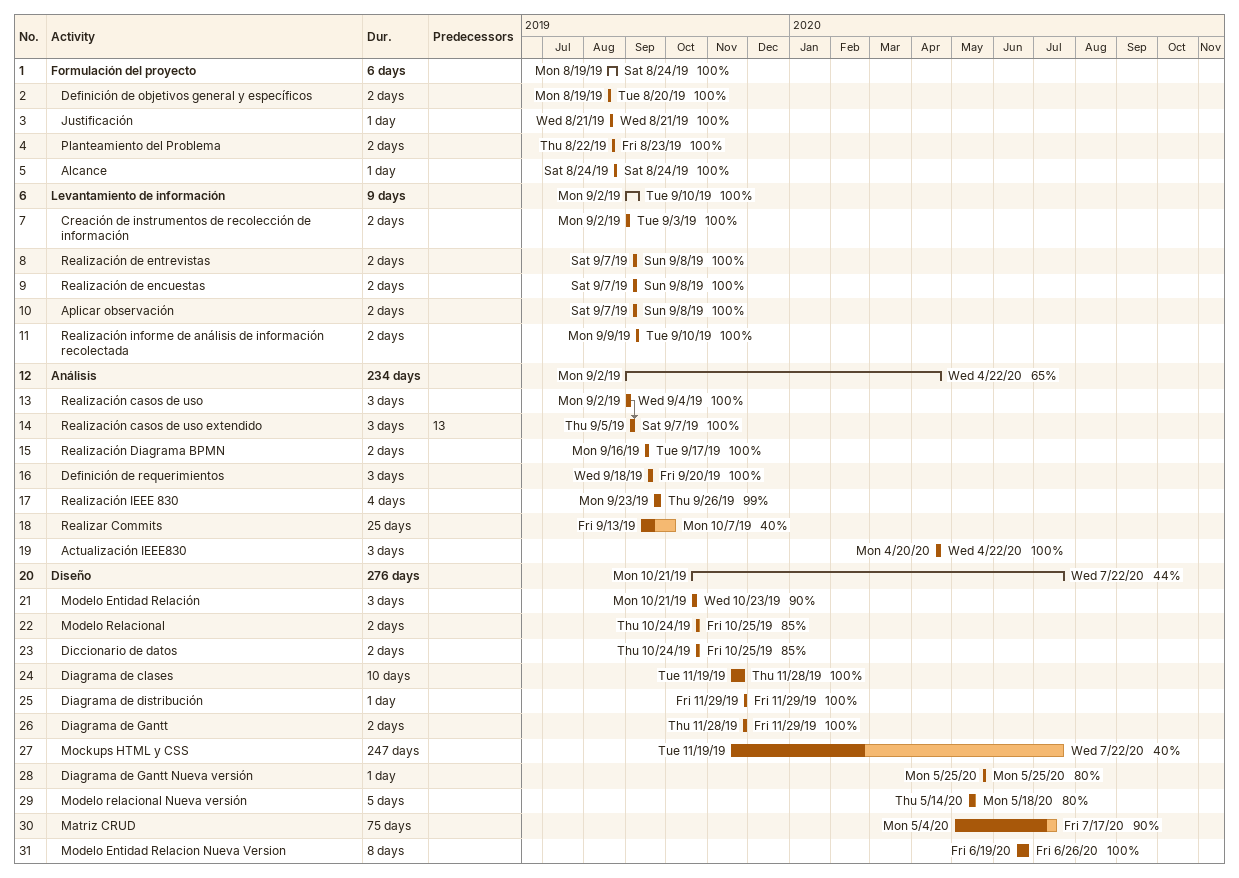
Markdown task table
| ID | Level | Task | Duration | Start | Finish | Predecessors | % complete |
|---|---|---|---|---|---|---|---|
| 1 | 1 | **Formulación del proyecto** | 6d | 2019-08-19 | 2019-08-24 |  | 100 |
| 2 | 2 | Definición de objetivos general y específicos | 2d | 2019-08-19 | 2019-08-20 |  | 100 |
| 3 | 2 | Justificación | 1d | 2019-08-21 | 2019-08-21 |  | 100 |
| 4 | 2 | Planteamiento del Problema | 2d | 2019-08-22 | 2019-08-23 |  | 100 |
| 5 | 2 | Alcance | 1d | 2019-08-24 | 2019-08-24 |  | 100 |
| 6 | 1 | **Levantamiento de información** | 9d | 2019-09-02 | 2019-09-10 |  | 100 |
| 7 | 2 | Creación de instrumentos de recolección de información | 2d | 2019-09-02 | 2019-09-03 |  | 100 |
| 8 | 2 | Realización de entrevistas | 2d | 2019-09-07 | 2019-09-08 |  | 100 |
| 9 | 2 | Realización de encuestas | 2d | 2019-09-07 | 2019-09-08 |  | 100 |
| 10 | 2 | Aplicar observación | 2d | 2019-09-07 | 2019-09-08 |  | 100 |
| 11 | 2 | Realización informe de análisis de información recolectada | 2d | 2019-09-09 | 2019-09-10 |  | 100 |
| 12 | 1 | **Análisis** | 234d | 2019-09-02 | 2020-04-22 |  | 65 |
| 13 | 2 | Realización casos de uso | 3d | 2019-09-02 | 2019-09-04 |  | 100 |
| 14 | 2 | Realización casos de uso extendido | 3d | 2019-09-05 | 2019-09-07 | 13 | 100 |
| 15 | 2 | Realización Diagrama BPMN | 2d | 2019-09-16 | 2019-09-17 |  | 100 |
| 16 | 2 | Definición de requerimientos | 3d | 2019-09-18 | 2019-09-20 |  | 100 |
| 17 | 2 | Realización IEEE 830 | 4d | 2019-09-23 | 2019-09-26 |  | 99 |
| 18 | 2 | Realizar Commits | 25d | 2019-09-13 | 2019-10-07 |  | 40 |
| 19 | 2 | Actualización IEEE830 | 3d | 2020-04-20 | 2020-04-22 |  | 100 |
| 20 | 1 | **Diseño** | 276d | 2019-10-21 | 2020-07-22 |  | 44 |
| 21 | 2 | Modelo Entidad Relación | 3d | 2019-10-21 | 2019-10-23 |  | 90 |
| 22 | 2 | Modelo Relacional | 2d | 2019-10-24 | 2019-10-25 |  | 85 |
| 23 | 2 | Diccionario de datos | 2d | 2019-10-24 | 2019-10-25 |  | 85 |
| 24 | 2 | Diagrama de clases | 10d | 2019-11-19 | 2019-11-28 |  | 100 |
| 25 | 2 | Diagrama de distribución | 1d | 2019-11-29 | 2019-11-29 |  | 100 |
| 26 | 2 | Diagrama de Gantt | 2d | 2019-11-28 | 2019-11-29 |  | 100 |
| 27 | 2 | Mockups HTML y CSS | 247d | 2019-11-19 | 2020-07-22 |  | 40 |
| 28 | 2 | Diagrama de Gantt Nueva versión | 1d | 2020-05-25 | 2020-05-25 |  | 80 |
| 29 | 2 | Modelo relacional Nueva versión | 5d | 2020-05-14 | 2020-05-18 |  | 80 |
| 30 | 2 | Matriz CRUD | 75d | 2020-05-04 | 2020-07-17 |  | 90 |
| 31 | 2 | Modelo Entidad Relacion Nueva Version | 8d | 2020-06-19 | 2020-06-26 |  | 100 |
